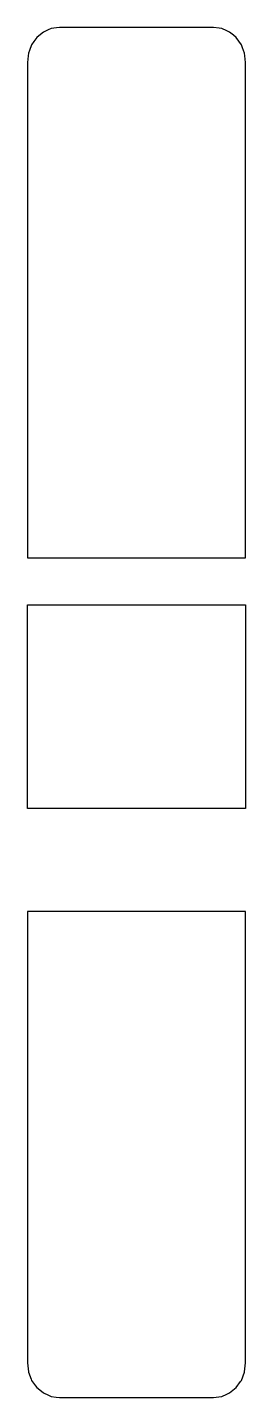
# Model space of a CAD drawing. Header units: metres. Extents: x 2.4 to 16, y -15.2 to 69.9.
import ezdxf

# ---------------------------------------------------------------- set-up
doc = ezdxf.new("R2010")
doc.units = ezdxf.units.M

msp = doc.modelspace()

# ---------------------------------------------------------------- linework, layer by layer
for p, q in [((3.882, 69.871), (3.705, 69.792)), ((4.225, 69.92), (3.882, 69.871)), ((4.4, 69.945), (4.225, 69.92)), ((10.819, 69.945), (4.4, 69.945)), ((14, 69.945), (10.819, 69.945)), ((14.341, 69.896), (14, 69.945)), ((14.518, 69.871), (14.341, 69.896)), ((14.82, 69.736), (14.518, 69.871)), ((2.814, 69.07), (2.668, 68.864)), ((2.986, 69.312), (2.814, 69.07)), ((3.22, 69.506), (2.986, 69.312)), ((3.4, 69.655), (3.22, 69.506)), ((3.705, 69.792), (3.4, 69.655)), ((15, 69.655), (14.82, 69.736)), ((15.234, 69.461), (15, 69.655)), ((15.414, 69.312), (15.234, 69.461)), ((15.567, 69.096), (15.414, 69.312)), ((15.732, 68.864), (15.567, 69.096)), ((2.447, 68.171), (2.4, 67.768)), ((2.468, 68.343), (2.447, 68.171)), ((2.532, 68.509), (2.468, 68.343)), ((2.668, 68.864), (2.532, 68.509)), ((15.807, 68.668), (15.732, 68.864)), ((15.932, 68.343), (15.807, 68.668)), ((15.953, 68.171), (15.932, 68.343)), ((16, 67.768), (15.953, 68.171)), ((2.4, 67.768), (2.4, 66.823)), ((16, 65.902), (16, 67.768)), ((2.4, 66.823), (2.4, 66.717)), ((2.4, 66.717), (2.4, 64.817)), ((16, 65.291), (16, 65.902)), ((2.4, 64.817), (2.4, 63.512)), ((16, 62.732), (16, 65.291)), ((2.4, 63.512), (2.4, 63.184)), ((2.4, 63.184), (2.4, 62.192)), ((2.4, 62.192), (2.4, 61.4)), ((16, 61.807), (16, 62.732)), ((2.4, 61.4), (2.4, 61.011)), ((16, 60.7), (16, 61.807)), ((2.4, 61.011), (2.4, 60.354)), ((16, 60.086), (16, 60.7)), ((2.4, 60.354), (2.4, 59.929)), ((2.4, 59.929), (2.4, 59.358)), ((16, 59.253), (16, 60.086)), ((16, 60.086), (16, 60.086)), ((2.4, 59.358), (2.4, 58.835)), ((2.4, 58.835), (2.4, 58.395)), ((16, 58.829), (16, 59.253)), ((16, 58.515), (16, 58.829)), ((2.4, 58.395), (2.4, 57.899)), ((16, 58.262), (16, 58.515)), ((16, 58.042), (16, 58.262)), ((16, 57.839), (16, 58.042)), ((2.4, 57.899), (2.4, 57.457)), ((2.4, 57.457), (2.4, 56.958)), ((16, 57.641), (16, 57.839)), ((16, 56.781), (16, 57.641)), ((2.4, 56.958), (2.4, 56.535)), ((2.4, 56.535), (2.4, 56.183)), ((16, 55.986), (16, 56.781)), ((2.4, 56.183), (2.4, 55.93)), ((2.4, 55.93), (2.4, 52.607)), ((16, 42.765), (16, 55.986)), ((2.4, 52.607), (2.4, 49.235)), ((2.4, 49.235), (2.4, 42.765)), ((2.4, 42.765), (2.4, 36.99)), ((16, 36.99), (16, 42.765)), ((2.4, 36.99), (6.996, 36.99)), ((6.996, 36.99), (16, 36.99)), ((2.4, 30.936), (2.4, 34.063)), ((2.4, 34.063), (11.404, 34.063)), ((11.404, 34.063), (16, 34.063)), ((16, 34.063), (16, 28.329)), ((2.4, 28.329), (2.4, 30.936)), ((2.4, 26.466), (2.4, 28.329)), ((16, 28.329), (16, 23.671)), ((16, 28.329), (16, 28.329)), ((2.4, 23.671), (2.4, 26.466)), ((2.4, 22.41), (2.4, 23.671)), ((16, 23.671), (16, 21.401)), ((2.4, 21.401), (2.4, 22.41)), ((12.436, 21.401), (2.4, 21.401)), ((16, 21.401), (12.436, 21.401)), ((5.964, 15.01), (2.4, 15.01)), ((2.4, 15.01), (2.4, 12.664)), ((16, 15.01), (5.964, 15.01)), ((16, 12.664), (16, 15.01)), ((2.4, 12.664), (2.4, 7.369)), ((16, 0.042), (16, 12.664)), ((2.4, 7.369), (2.4, 3.097)), ((2.4, 3.097), (2.4, -0.576)), ((16, -0.823), (16, 0.042)), ((2.4, -0.576), (2.4, -0.899)), ((16, -1.784), (16, -0.823)), ((2.4, -0.899), (2.4, -1.302)), ((2.4, -1.302), (2.4, -1.745)), ((2.4, -1.745), (2.4, -2.247)), ((2.4, -2.247), (2.4, -2.689)), ((16, -1.872), (16, -1.784)), ((16, -1.784), (16, -1.784)), ((16, -1.964), (16, -1.872)), ((16, -2.068), (16, -1.964)), ((16, -2.192), (16, -2.068)), ((16, -2.355), (16, -2.192)), ((16, -3.372), (16, -2.355)), ((2.4, -2.689), (2.4, -3.21)), ((2.4, -3.21), (2.4, -3.766)), ((16, -3.621), (16, -3.372)), ((2.4, -3.766), (2.4, -4.201)), ((2.4, -4.201), (2.4, -4.83)), ((16, -4.037), (16, -3.621)), ((16, -5.324), (16, -4.037)), ((2.4, -4.83), (2.4, -5.234)), ((2.4, -5.234), (2.4, -5.979)), ((16, -6.38), (16, -5.324)), ((2.4, -5.979), (2.4, -6.876)), ((16, -7.789), (16, -6.38)), ((2.4, -6.876), (2.4, -7.244)), ((2.4, -7.244), (2.4, -8.39)), ((2.4, -8.39), (2.4, -9.945)), ((16, -11.104), (16, -7.789)), ((2.4, -9.945), (2.4, -10.189)), ((2.4, -10.189), (2.4, -12.374)), ((16, -11.739), (16, -11.104)), ((16, -13.036), (16, -11.739)), ((2.4, -12.374), (2.4, -13.036)), ((2.4, -13.036), (2.467, -13.612)), ((2.467, -13.612), (2.468, -13.622)), ((2.468, -13.622), (2.641, -14.069)), ((15.928, -13.632), (15.932, -13.622)), ((15.932, -13.622), (15.933, -13.612)), ((15.933, -13.612), (16, -13.036)), ((2.641, -14.069), (2.668, -14.137)), ((2.668, -14.137), (2.912, -14.477)), ((15.414, -14.579), (15.682, -14.207)), ((15.682, -14.207), (15.732, -14.137)), ((15.732, -14.137), (15.928, -13.632)), ((2.912, -14.477), (2.986, -14.579)), ((2.986, -14.579), (3.273, -14.814)), ((3.273, -14.814), (3.4, -14.918)), ((3.4, -14.918), (3.709, -15.055)), ((3.709, -15.055), (3.882, -15.132)), ((3.882, -15.132), (4.202, -15.176)), ((4.202, -15.176), (4.4, -15.204)), ((4.4, -15.204), (10.283, -15.204)), ((10.283, -15.204), (14, -15.204)), ((14, -15.204), (14.323, -15.159)), ((14.323, -15.159), (14.518, -15.132)), ((14.518, -15.132), (14.837, -14.99)), ((14.837, -14.99), (15, -14.918)), ((15, -14.918), (15.304, -14.669)), ((15.304, -14.669), (15.414, -14.579))]:
    msp.add_line(p, q)

doc.saveas('drawing.dxf')
